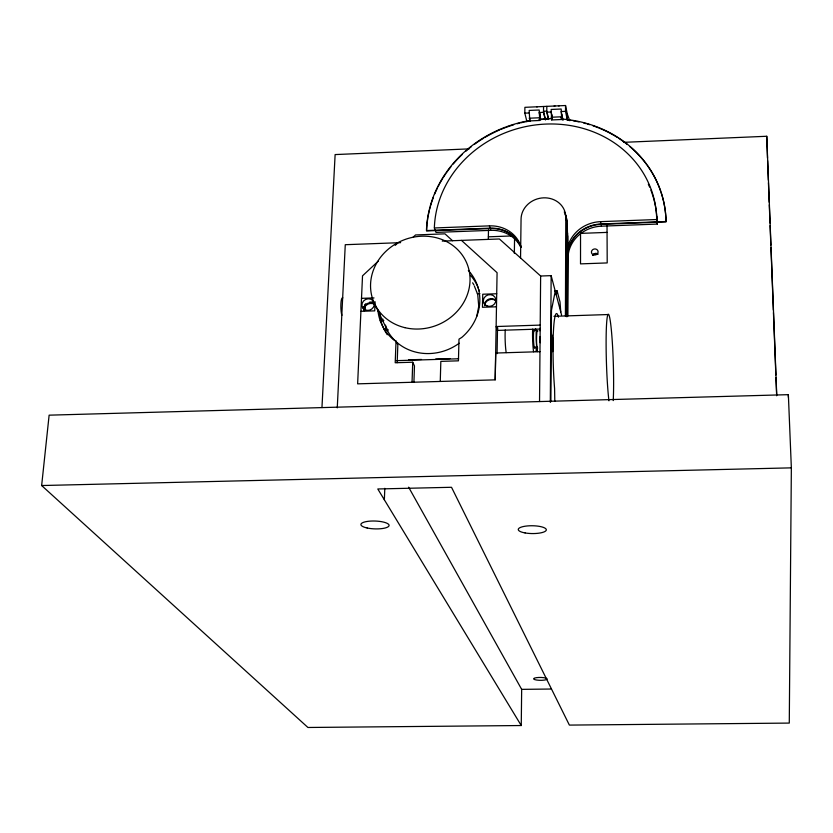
<?xml version="1.0" encoding="UTF-8"?>
<svg xmlns="http://www.w3.org/2000/svg" width="833" height="833" viewBox="0 0 833 833"><rect width="100%" height="100%" fill="white"/><g stroke="black" fill="none" stroke-linecap="round" stroke-linejoin="round"><path stroke-width="1.25" d="M580.539 232.928L580.518 263.874L607.205 262.926L607.018 224.858M561.713 119.504L561.161 109.019L551.144 109.456L551.696 119.942L561.713 119.504L561.734 114.256M562.421 119.608L562.431 117.515L560.807 117.588M567.315 119.942L565.513 111.351L565.534 105.52L524.894 107.332L524.821 113.153L526.956 121.712M565.42 316.259L565.784 217.351A22.501 20.325 -14.6 0 0 543.595 197.838A22.501 20.325 -14.6 0 0 521.062 219.058L520.552 258.011M566.325 316.717L566.659 221.078L565.784 217.351M567.315 120.275L567.335 114.142L565.534 105.52M566.961 256.824L567.086 222.921A22.366 20.231 -14.6 0 0 565.107 214.55M567.304 223.931L567.637 246.016L567.679 235.854M567.325 316.623L567.523 255.929A33.809 30.852 -11.5 0 1 601.041 223.962L666.015 221.516A120.504 109.113 -14.5 0 0 560.942 118.973M567.554 245.652L567.596 232.938M567.419 315.676L567.606 256.293A33.799 30.842 -11.5 0 1 601.114 224.337L666.067 221.88A120.452 109.081 -14.5 0 0 664.286 204.741L663.578 201.378A120.452 109.081 -14.5 0 0 661.121 192.569M567.856 316.071L568.033 258.074L566.981 253.69A33.893 30.915 -11.5 0 1 600.583 221.651L656.706 219.527L657.029 221.849A111.57 101.022 -14.5 0 0 651.979 193.141M788.351 397.268L788.362 394.665L49.126 415.167L41.65 485.535L307.929 727.48L521.25 725.533L521.666 689.36L408.628 487.18M554.799 401.329L554.591 388.511A50.834 4.842 88.2 0 1 553.466 330.555A50.834 4.842 88.2 0 1 558.464 317.175M545.521 117.422L545.5 119.827L543.522 111.258L546.792 111.112M548.447 119.535L546.781 112.184L546.823 106.353M551.696 119.942L551.738 114.694M550.311 402.329L551.144 275.64L540.638 276.015L499.404 238.977L442.261 241.101M550.884 401.683L551.477 310.272L555.257 291.154M539.753 120.473L539.19 109.998L529.194 110.435L529.767 120.91L539.753 120.473L539.805 115.225M539.534 401.527L540.638 276.015M545.209 119.671L543.512 112.33L543.564 106.499M788.362 394.665L791.35 467.854L789.278 723.086L569.376 725.095L451.517 487.284L377.786 488.971L521.25 725.533M529.767 120.91L529.788 118.807M514.346 253.388L514.565 238.384M540.065 329.045L497.52 330.409L497.561 327.858M378.411 261.031L362.522 275.827L357.638 383.846L495.187 379.858L497.082 272.693L461.472 240.393M497.072 353.65L497.53 327.661M488.305 239.352L488.492 229.95M495.187 379.838L495.75 353.036L539.971 351.682M440.261 381.452L440.834 361.366L458.442 360.835L458.993 339.135L461.753 337.438A51.698 47.137 -22.5 0 0 468.344 270.433M412.043 382.274L412.731 362.22L395.206 362.751L396.029 341.114L393.395 339.593A51.698 47.137 -22.5 0 1 377.89 310.022M413.918 382.18L414.47 365.947L412.731 362.22M397.174 362.667L397.841 344.914L396.029 341.114M384.357 499.821L384.804 488.315M375.11 301.775L374.725 310.855L360.918 311.313M337.261 407.858L345.268 244.704L400.631 242.653M321.954 407.556L335.126 154.574L469.041 148.888M476.809 316.269L478.746 306.294L477.726 294.549L474.394 286.125M556.277 295.038L557.1 290.832L554.549 290.915M395.238 245.36L398.049 242.747M412.876 237.436L415.542 234.948L444.978 233.844L452.538 240.727M524.821 113.153L529.163 112.965M543.512 112.33L539.17 112.517L540.888 119.858M546.781 112.184L551.134 111.986L551.956 115.662M565.513 111.351L561.15 111.549L562.993 120.129M529.111 118.224L539.118 117.776M551.092 117.255L561.13 116.807M623.75 142.328L766.756 136.268L776.731 394.852M435.211 230.231L434.357 227.961L489.419 225.868A33.643 30.55 -18.1 0 1 521.187 247.37A33.549 30.477 -18.1 0 0 490.252 228.523L426.6 230.928A120.452 109.081 -14.5 0 1 426.944 225.222M520.552 246.818A33.476 30.436 -18.1 0 0 490.835 230.345L436.034 232.407L435.347 230.595M568.033 258.074A33.726 30.79 -11.5 0 1 601.478 226.18L657.331 224.067A111.31 100.835 -14.5 0 0 657.279 221.89M488.357 236.822L512.097 235.937M580.539 233.386L607.059 232.397M477.403 293.716L479.891 293.632M361.501 298.349L374.017 297.922M496.707 293.757L482.744 294.226L482.474 307.273L496.478 306.804M369.675 302.108L372.174 302.025M380.743 319.403L383.201 319.32M380.129 320.736L383.826 320.622M553.945 316.311L607.955 314.551M383.836 328.785L386.439 328.702M388.407 329.92L384.544 330.045L387.126 330.024M540.211 325.099L496.176 326.526L497.52 330.409M408.566 359.794L421.508 359.46M435.732 358.961L449.966 358.596M396.393 360.658L458.566 358.773M41.65 485.535L791.35 467.854M521.666 689.36L551.384 689.026M375.548 305.721L387.532 330.743A48.939 44.67 -22.6 0 0 459.222 343.227M567.335 114.142L569.762 120.743M385.471 325.12L387.532 330.743M489.419 225.868L490.835 230.345M551.238 346.601L552.706 351.682L552.789 338.479L551.331 333.325M551.144 275.64L561.567 314.989M557.1 290.832L560.026 301.983L560.755 311.927M536.577 106.801L537.441 106.77M539.763 112.445L540.336 114.892M547.062 112.34L548.458 118.463M554.132 106.02L554.997 105.978M558.464 105.833L559.339 105.791M600.583 221.651L601.478 226.18M657.081 222.224L657.331 224.067M478.902 303.983L479.1 306.242M767.495 158.072L766.756 136.268M767.599 160.675L768.349 180.157M768.442 182.76L769.203 202.242M769.296 204.835L770.004 223.025M770.098 225.618L770.848 245.1M770.952 247.703L773.357 310.043M773.451 312.646L775.856 374.985M775.96 377.588L776.658 395.769M546.989 679.218A6.747 1.437 0.7 0 1 536.754 680.061A6.747 1.437 0.7 0 1 536.379 677.677A6.747 1.437 0.7 0 1 546.896 678.603M592.711 255.2A3.322 3.03 -11.9 0 1 597.855 254.034M564.253 211.915A22.408 20.263 -14.6 0 1 566.659 221.078M656.841 216.778A111.528 100.991 -14.5 0 1 657.06 221.13M648.313 184.145A111.57 101.022 -14.5 0 1 649.636 187.102M650.865 190.101A111.57 101.022 -14.5 0 1 651.614 192.121M434.357 227.961A111.841 101.22 -14.5 0 1 546.313 124.055A111.841 101.22 -14.5 0 1 656.706 219.527M521 247.099A33.559 30.488 -18.1 0 0 490.137 228.159L426.454 230.564A120.504 109.113 -14.5 0 1 530.371 120.452M427.048 224.087A120.452 109.081 -14.5 0 1 427.777 218.402M427.964 217.267A120.452 109.081 -14.5 0 1 429.339 210.499M429.609 209.385A120.452 109.081 -14.5 0 1 430.192 207.146M430.505 206.032A120.452 109.081 -14.5 0 1 433.42 197.244M434.711 193.995A120.452 109.081 -14.5 0 1 437.617 187.623M438.148 186.571A120.452 109.081 -14.5 0 1 439.23 184.499M439.782 183.468A120.452 109.081 -14.5 0 1 442.739 178.377M443.364 177.377A120.452 109.081 -14.5 0 1 445.978 173.431M446.655 172.452A120.452 109.081 -14.5 0 1 450.934 166.756M453.214 163.997A120.452 109.081 -14.5 0 1 462.294 154.428M465.866 151.179A120.452 109.081 -14.5 0 1 471.468 146.556M474.383 144.359A120.452 109.081 -14.5 0 1 483.494 138.268M484.546 137.632A120.452 109.081 -14.5 0 1 499.821 129.844M500.956 129.365A120.452 109.081 -14.5 0 1 505.527 127.553M506.683 127.126A120.452 109.081 -14.5 0 1 513.69 124.783M517.241 123.763A120.452 109.081 -14.5 0 1 519.615 123.128M520.812 122.836A120.452 109.081 -14.5 0 1 523.218 122.274M524.415 122.003A120.452 109.081 -14.5 0 1 526.831 121.514M528.039 121.285A120.452 109.081 -14.5 0 1 530.465 120.858M542.668 119.4A120.452 109.081 -14.5 0 1 548.801 119.109M561.036 119.369A120.452 109.081 -14.5 0 1 563.462 119.567M568.314 120.087A120.452 109.081 -14.5 0 1 570.72 120.41M573.125 120.785A120.452 109.081 -14.5 0 1 575.509 121.212M576.696 121.441A120.452 109.081 -14.5 0 1 579.07 121.92M583.777 123.034A120.452 109.081 -14.5 0 1 586.109 123.659M587.265 123.992A120.452 109.081 -14.5 0 1 589.566 124.679M592.992 125.804A120.452 109.081 -14.5 0 1 598.604 127.886M599.708 128.334A120.452 109.081 -14.5 0 1 617.586 137.57M618.575 138.205A120.452 109.081 -14.5 0 1 627.134 144.359M629.842 146.577A120.452 109.081 -14.5 0 1 646.418 164.247M647.095 165.173A120.452 109.081 -14.5 0 1 660.756 191.486M538.909 119.317A120.504 109.113 -14.5 0 1 552.394 118.661M592.752 255.367A3.322 3.03 -11.9 0 1 597.896 254.211M341.863 315.384A9.881 1.947 88.1 0 1 340.916 303.701A9.881 1.947 88.1 0 1 342.821 297.87M363.188 308.345A6.987 6.341 -25.7 0 1 363.615 306.69M364.469 305.149A6.987 6.341 -25.7 0 1 365.697 303.837M372.476 302.348A6.987 6.341 -25.7 0 1 374.059 303.035M484.567 305.149A7.008 6.435 -19 0 1 495.791 300.557M472.613 282.804A48.939 44.67 -22.6 0 1 473.956 285.011M363.834 309.657A6.976 6.331 -25.7 0 1 374.683 304.347M506.183 352.609A17.139 2.041 88.2 0 1 505.246 329.972M535.244 346.736A9.101 0.968 88.2 0 1 533.526 340.301A9.101 0.968 88.2 0 1 534.567 330.899M533.578 351.776A17.16 1.822 88.2 0 1 532.662 329.097M535.536 328.619A17.16 1.822 88.2 0 1 535.734 330.451M536.306 347.476A17.16 1.822 88.2 0 1 536.14 351.078M537.889 330.993A12.412 1.302 88.2 0 0 536.587 336.647A12.412 1.302 88.2 0 0 537.254 351.682A15.452 1.614 88.2 0 1 536.265 329.983M537.608 348.402A7.091 0.739 88.2 0 1 537.431 347.038M540.148 342.738A12.412 1.281 88.2 0 1 540.128 336.511M608.944 400.798A48.553 3.426 88.2 0 1 606.299 329.878A48.553 3.426 88.2 0 1 611.318 329.649A48.553 3.426 88.2 0 1 613.213 400.6M539.846 330.763A48.366 4.925 88.2 0 1 540.044 328.244M365.406 309.689A10.787 1.999 88.1 0 1 365.25 306.888M364.208 309.147A16.858 3.134 88.1 0 1 364.125 307.377M478.767 289.363A51.459 46.971 -22.6 0 1 479.371 291.206M387.272 334.731A51.459 46.971 -22.6 0 1 386.2 333.106M385.689 332.273A51.459 46.971 -22.6 0 1 379.765 313.947M470.458 275.254A51.459 46.971 -22.6 0 1 478.434 288.457M484.785 305.711A6.32 5.8 -19 0 1 488.43 299.286A6.32 5.8 -19 0 1 495.843 300.578M364.125 310.719A6.289 5.706 -25.7 0 1 366.687 303.899A6.289 5.706 -25.7 0 1 374.184 303.951M525.071 532.933A14.057 3.915 0.7 0 0 546.333 529.861A14.057 3.915 0.7 0 0 525.446 526.164A14.057 3.915 0.7 0 0 525.071 532.933M367.134 527.987A14.13 3.936 1.9 0 0 389.073 525.644A14.13 3.936 1.9 0 0 368.759 521.239A14.13 3.936 1.9 0 0 367.134 527.987M593.325 254.794A3.342 3.04 -11.9 0 0 598.094 251.639A3.342 3.04 -11.9 0 0 592.888 249.525A3.342 3.04 -11.9 0 0 593.325 254.794M404.953 327.671A50.407 45.742 -22.4 0 0 468.948 269.83A50.407 45.742 -22.4 0 0 386.97 250.327A50.407 45.742 -22.4 0 0 404.953 327.671M551.373 339.239A6.393 0.625 88.2 0 0 552.206 348.902A6.393 0.625 88.2 0 0 552.466 339.416A6.393 0.625 88.2 0 0 551.373 339.239M487.357 306.107A6.352 5.821 -19 0 0 495.822 299.276A6.352 5.821 -19 0 0 485.639 296.152A6.352 5.821 -19 0 0 487.357 306.107M366.78 310.386A6.32 5.727 -25.6 0 0 374.017 302.4A6.32 5.727 -25.6 0 0 363.511 301.015A6.32 5.727 -25.6 0 0 366.78 310.386"/></g></svg>
